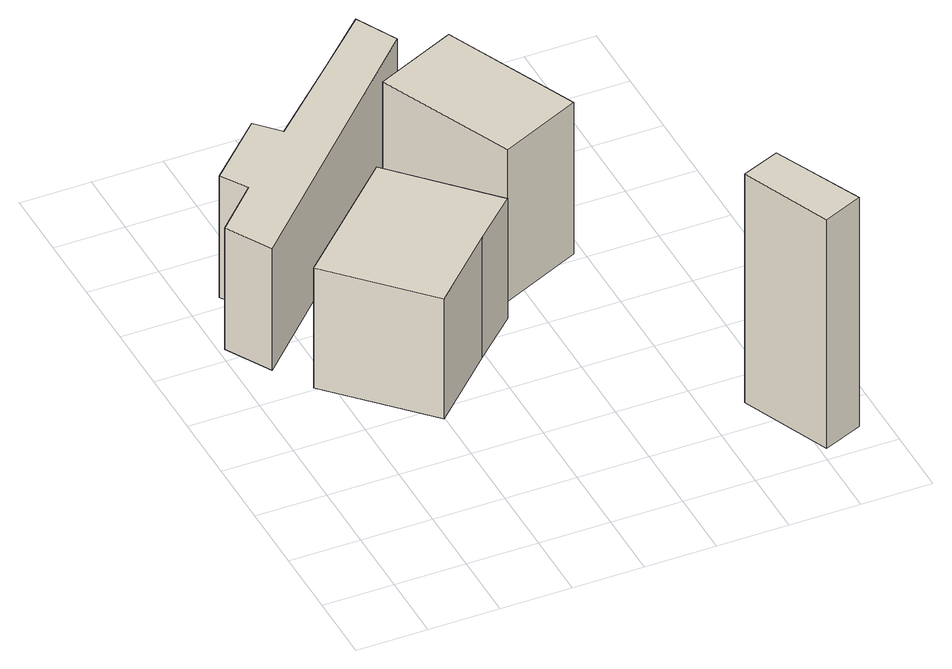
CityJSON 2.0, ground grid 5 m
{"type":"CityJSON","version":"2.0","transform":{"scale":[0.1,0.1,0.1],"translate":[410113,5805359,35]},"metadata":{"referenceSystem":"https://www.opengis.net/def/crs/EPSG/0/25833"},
"CityObjects":{
"building1":{"type":"Building","attributes":{"Gemeindeschluessel":"11000009","BezugspunktDach":"2200","function":"31001_2000","measuredHeight":10.91,"storeysAboveGround":1},"address":[{"country":"Germany","locality":"Berlin","thoroughfareNumber":"800 (1)","thoroughfareName":"Gosener Landstraße"}],"geometry":[{"type":"Solid","lod":"1","boundaries":[[[[0,1,2,3,4]],[[5,6,7,8,9]],[[5,9,4,3]],[[6,5,3,2]],[[7,6,2,1]],[[8,7,1,0]],[[9,8,0,4]]]]}]},
"building2":{"type":"Building","attributes":{"Gemeindeschluessel":"11000009","BezugspunktDach":"2200","function":"31001_2000","measuredHeight":9.67,"storeysAboveGround":1},"address":[{"country":"Germany","locality":"Berlin","thoroughfareNumber":"800 (2)","thoroughfareName":"Gosener Landstraße"}],"geometry":[{"type":"Solid","lod":"1","boundaries":[[[[10,11,12,13,14,15,16,17,18]],[[19,20,21,22,23,24,25,26,27]],[[19,27,18,17]],[[20,19,17,16]],[[21,20,16,15]],[[22,21,15,14]],[[23,22,14,13]],[[24,23,13,12]],[[25,24,12,11]],[[26,25,11,10]],[[27,26,10,18]]]]}]},
"building3":{"type":"Building","attributes":{"Gemeindeschluessel":"11000009","BezugspunktDach":"2200","function":"31001_1010","measuredHeight":15.91,"storeysAboveGround":1},"address":[{"country":"Germany","locality":"Berlin","thoroughfareNumber":"800","thoroughfareName":"Gosener Landstraße"}],"geometry":[{"type":"Solid","lod":"1","boundaries":[[[[28,29,30,31,32]],[[33,34,35,36,37]],[[33,37,32,31]],[[34,33,31,30]],[[35,34,30,29]],[[36,35,29,28]],[[37,36,28,32]]]]}]},
"building4":{"type":"Building","attributes":{"Gemeindeschluessel":"11000009","BezugspunktDach":"2200","function":"31001_2000","measuredHeight":18.35,"storeysAboveGround":1},"address":[{"country":"Germany","locality":"Berlin","thoroughfareNumber":"800 (3)","thoroughfareName":"Gosener Landstraße"}],"geometry":[{"type":"Solid","lod":"1","boundaries":[[[[38,39,40,41]],[[42,43,44,45]],[[42,45,41,40]],[[43,42,40,39]],[[44,43,39,38]],[[45,44,38,41]]]]}]}
},
"vertices":[
[99,138,99],[147,184,99],[178,213,99],[117,277,99],[38,201,99],[117,277,3],[178,213,3],[147,184,3],[99,138,3],[38,201,3],
[22,228,100],[183,388,100],[168,417,100],[131,382,100],[79,333,100],[64,349,100],[23,309,100],[35,291,100],[4,260,100],[35,291,3],[23,309,3],[64,349,3],[79,333,3],[131,382,3],[168,417,3],[183,388,3],[22,228,3],[4,260,3],
[186,230,123],[244,256,123],[223,304,123],[202,352,123],[144,326,123],[202,352,2],[223,304,2],[244,256,2],[186,230,2],[144,326,2],
[304,9,186],[332,21,186],[304,84,186],[277,73,186],[304,84,3],[332,21,3],[304,9,3],[277,73,3]
]}
